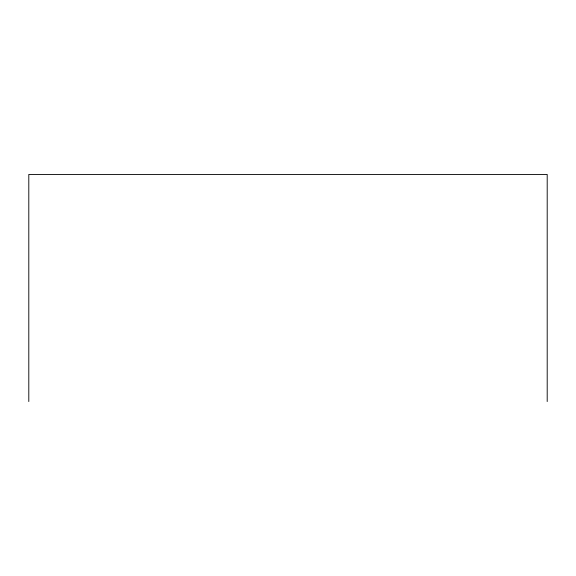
<?xml version="1.0" encoding="UTF-8"?>
<svg xmlns="http://www.w3.org/2000/svg" width="576" height="576" viewBox="0 0 576 576"><rect width="100%" height="100%" fill="white"/><g stroke="black" fill="none" stroke-linecap="round" stroke-linejoin="round"><path stroke-width="0.86" d="M547.2 401.551L547.2 174.449L28.8 174.449L28.8 401.551"/></g></svg>
